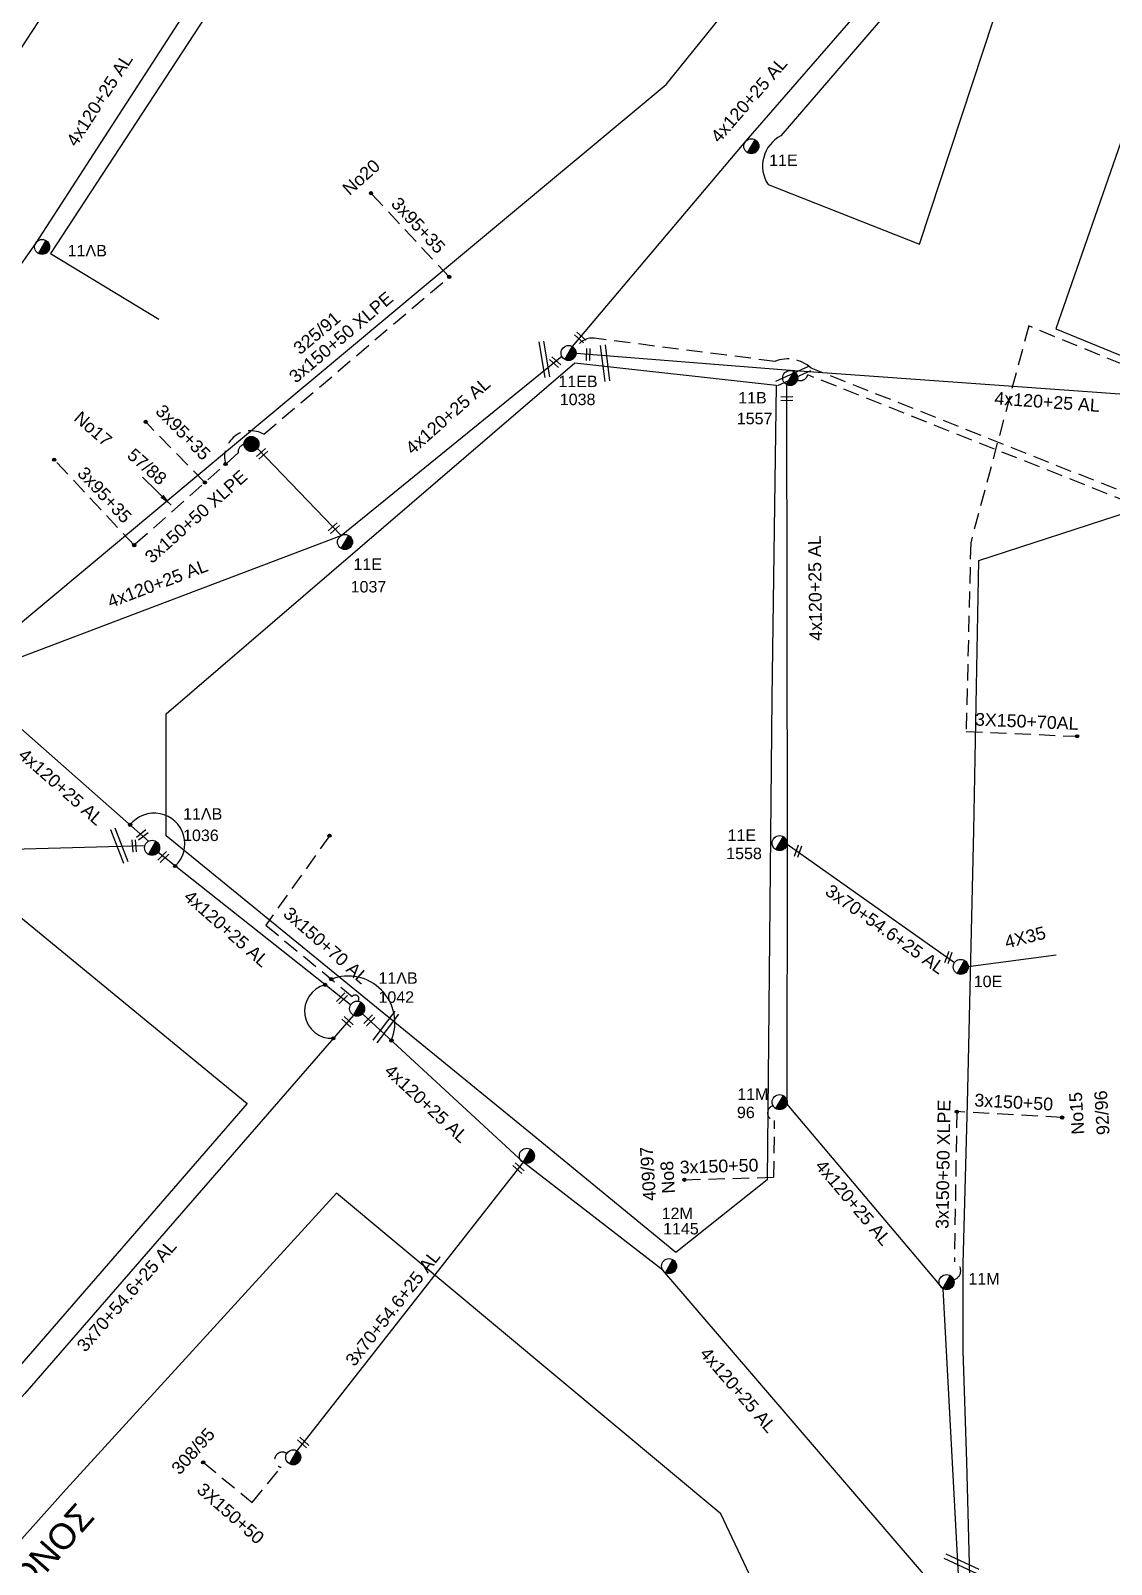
# Model space of a CAD drawing. Header units: millimetres. Extents: x -2590 to -1162, y 240 to 778.
# Drawn here: x -2094.5 to -2009.8, y 550.8 to 671.1 of the extents above; entities that cross this region are included whole.
import ezdxf
from ezdxf.enums import TextEntityAlignment as Align

# ---------------------------------------------------------------- set-up
doc = ezdxf.new("R2010")
doc.units = ezdxf.units.MM
doc.linetypes.add('DASHED', pattern=[19.05, 12.7, -6.35])
for name, color, linetype in [('3x150+50', 7, 'Continuous'), ('3x150+50 XLPE', 7, 'SYN_LINE'), ('3X150+70AL', 7, 'Continuous'), ('3x95+35', 7, 'Continuous'), ('4X35', 7, 'DASHED'), ('TEXT ΚΑΛΩΔΙΩΝ', 7, 'Continuous'), ('Άγνωστα', 7, 'Continuous'), ('Επιγραφές - Σχήματα', 7, 'Continuous'), ('Μηχανική τομή', 7, 'Continuous'), ('Στύλος Ξύλινος', 7, 'Continuous'), ('Στύλος Ξύλινος @ 1', 7, 'Continuous'), ('Στύλος ΦΜ', 7, 'Continuous'), ('Στύλος ΦΜ @ 1', 7, 'Continuous'), ('Συνδέσεις', 7, 'Continuous'), ('Συνεστραμμένα ΧΤ   3x70+54.6+25 AL', 7, 'SYN_LINE'), ('Συνεστραμμένα ΧΤ   4x120+25 AL', 7, 'SYN_LINE'), ('Τομή', 7, 'Continuous'), ('ΥΠΟΒΑΘΡΟ ΔΕΗ', 7, 'Continuous')]:
    doc.layers.add(name, color=color, linetype=linetype)
doc.styles.add('arial', font='ARIAL.TTF')
doc.styles.get("Standard").update_dxf_attribs({"font": 'ARIAL.TTF'})
doc.linetypes.add('SYN_LINE', pattern='A,0.5,-0.0001,["/\\/\\/\\/",Standard,S=0.1,R=0,X=0,Y=-0.05],-0.25', length=0.7501)
doc.dimstyles.new('ISO-25', dxfattribs={"dimtxt": 2.5, "dimasz": 2.5, "dimexe": 1.25, "dimexo": 0.625, "dimtad": 1, "dimtxsty": 'Standard', "dimcen": 2.5, "dimadec": 0, "dimazin": 0, "dimtfac": 1, "dimtmove": 0, "dimatfit": 3, "dimfxl": 1, "dimarcsym": 0})

# ---------------------------------------------------------------- blocks, each defined once
blk = doc.blocks.new('ΥΠΑΡΧΩΝ ΤΣΙΜΕΝΤΕΝΙΟΣ ΣΤΥΛΟΣ')
at = {"layer": 'Στύλος ΦΜ'}
blk.add_hatch(color=256, dxfattribs=at).paths.add_polyline_path([(-1.29, -2.28, 0.574793), (2.62, 0, 0.268822), (1.3, 2.27)])
blk.add_line((-1.29, -2.28), (1.3, 2.27), dxfattribs=at)
blk.add_circle((0, 0), 2.62, dxfattribs=at)
at = {"layer": 'Στύλος ΦΜ', "flags": 4}
for tag, p in [('ΑΡΙΘΜΟΣ', (-4.68, 8.05)), ('ΤΥΠΟΣ', (-4.91, 3.03))]:
    blk.add_attdef(tag, p, '', height=4, dxfattribs=at)
blk = doc.blocks.new('ΥΠΑΡΧΩΝ ΞΥΛΙΝΟΣ ΣΤΥΛΟΣ')
at = {"layer": 'Στύλος Ξύλινος'}
h = blk.add_hatch(color=256, dxfattribs=at)
h.paths.add_polyline_path([(-2.62, 0, 0.270008), (-1.29, -2.28), (1.3, 2.27, 0.576266)])
h.paths.add_polyline_path([(-1.29, -2.28, 0.574793), (2.62, 0, 0.268822), (1.3, 2.27)])
blk.add_line((-1.29, -2.28), (1.3, 2.27), dxfattribs=at)
blk.add_circle((0, 0), 2.62, dxfattribs=at)
at = {"layer": 'Στύλος Ξύλινος', "flags": 4}
for tag, p in [('ΑΡΙΘΜΟΣ', (-4.91, 8.6)), ('ΤΥΠΟΣ', (-4.85, 3.39))]:
    blk.add_attdef(tag, p, '', height=4, dxfattribs=at)
blk = doc.blocks.new('ΤΟΜΗ')
at = {"layer": 'Τομή', "ltscale": 40}
for p, q in [((-0.03, -1.92), (-11.4, -1.92)), ((-0.03, -3.42), (-11.4, -3.42))]:
    blk.add_line(p, q, dxfattribs=at)
blk = doc.blocks.new('_ΣΥΝΔΕΣΗ')
at = {"layer": 'Συνδέσεις', "linetype": 'SYN_LINE', "ltscale": 40}
blk.add_hatch(color=256, dxfattribs=at).paths.add_polyline_path([(0.5, -0.01, 1), (-0.5, -0.01, 1)])
at = {"layer": 'Συνδέσεις'}
blk.add_circle((0, -0.01), 0.5, dxfattribs=at)
blk = doc.blocks.new('ΜΗΧΑΝΙΚΗ ΤΟΜΗ')
at = {"layer": 'Μηχανική τομή', "ltscale": 40}
for p, q in [((0, 0.76), (-3.79, 0.76)), ((0, -0.34), (-3.79, -0.34))]:
    blk.add_line(p, q, dxfattribs=at)

msp = doc.modelspace()

# ---------------------------------------------------------------- linework, layer by layer
at = {"layer": '3x150+50', "color": 173, "linetype": 'DASHED', "lineweight": -3, "ltscale": 0.1}
msp.add_lwpolyline([(-2043.28, 580.94), (-2036.27, 581.13), (-2036.2, 585.59, -0.842676), (-2036.33, 586.74, 1.741554)], format="xyb", dxfattribs=at)
msp.add_lwpolyline([(-2013.67, 585.82), (-2021.92, 586.28)], dxfattribs=at)
at = {"layer": '3x150+50', "color": 2, "linetype": 'DASHED', "lineweight": -3, "ltscale": 0.1}
msp.add_lwpolyline([(-2081.01, 558.77), (-2077.17, 555.62), (-2074.9, 558.38, -1.269097), (-2074.46, 559.46, 0.821876)], format="xyb", dxfattribs=at)
at = {"layer": '3x150+50 XLPE', "color": 30, "linetype": 'DASHED', "lineweight": -3, "ltscale": 0.1}
for points in [[(-2079.26, 637.08, -0.673632), (-2076.26, 639.42), (-2061.72, 651.77)], [(-2077.82, 638.62, 0.38139), (-2078.27, 637.96), (-2086.42, 630.72)]]:
    msp.add_lwpolyline(points, format="xyb", dxfattribs=at)
at = {"layer": '3x150+50 XLPE', "color": 173, "linetype": 'DASHED', "lineweight": -3, "ltscale": 0.1}
msp.add_lwpolyline([(-2021.92, 586.28), (-2022.11, 574.49, -0.748875), (-2022.16, 573.09, -5.735966)], format="xyb", dxfattribs=at)
at = {"layer": '3X150+70AL', "color": 1, "linetype": 'DASHED', "lineweight": -3, "ltscale": 0.1}
msp.add_lwpolyline([(-1993.25, 622.49), (-1987.79, 636.24), (-2016.28, 647.92), (-2020.83, 630.9), (-2021.18, 616.1), (-2012.48, 615.73)], dxfattribs=at)
at = {"layer": '3X150+70AL', "color": 6, "linetype": 'DASHED', "lineweight": -3, "ltscale": 0.1}
msp.add_lwpolyline([(-1993.82, 622.72), (-1991.69, 628.08), (-2033.35, 644.62, 0.2886), (-2036.18, 645.14), (-2050.35, 646.95, 0.351394), (-2051.83, 646.05)], format="xyb", dxfattribs=at)
at = {"layer": '3X150+70AL', "color": 173, "linetype": 'DASHED', "lineweight": -3, "ltscale": 0.1}
msp.add_lwpolyline([(-1994.31, 622.92), (-1992.41, 627.72), (-2033.61, 644.08, -0.450527), (-2034.42, 643.68)], format="xyb", dxfattribs=at)
at = {"layer": '3X150+70AL', "color": 2, "linetype": 'DASHED', "lineweight": -3, "ltscale": 0.1}
msp.add_lwpolyline([(-2071.11, 607.93), (-2076.1, 600.9), (-2069.32, 595.32, -1.000745), (-2068.86, 594.95, 148.697719)], format="xyb", dxfattribs=at)
at = {"layer": '3x95+35', "color": 30, "linetype": 'DASHED', "lineweight": -3, "ltscale": 0.1}
for points in [[(-2061.72, 651.77), (-2067.86, 658.33)], [(-2080.88, 635.64), (-2085.52, 640.39)], [(-2086.42, 630.72), (-2086.42, 630.72), (-2092.7, 637.43)]]:
    msp.add_lwpolyline(points, dxfattribs=at)
at = {"layer": '4X35', "color": 173, "linetype": 'SYN_LINE', "lineweight": -3, "ltscale": 8}
msp.add_lwpolyline([(-2021.02, 597.67), (-2014.13, 598.59)], dxfattribs=at)
at = {"layer": 'Συνεστραμμένα ΧΤ   3x70+54.6+25 AL', "color": 30, "linetype": 'SYN_LINE', "lineweight": -3, "ltscale": 10}
msp.add_lwpolyline([(-2070.2, 631.47), (-2076.76, 638.3)], dxfattribs=at)
at = {"layer": 'Συνεστραμμένα ΧΤ   3x70+54.6+25 AL', "color": 173, "linetype": 'SYN_LINE', "lineweight": -3, "ltscale": 10}
msp.add_lwpolyline([(-2035.23, 607.27), (-2022.09, 597.98)], dxfattribs=at)
at = {"layer": 'Συνεστραμμένα ΧΤ   3x70+54.6+25 AL', "color": 133, "linetype": 'SYN_LINE', "lineweight": -3, "ltscale": 10}
msp.add_lwpolyline([(-2069.23, 593.85), (-2069.23, 593.85), (-2095, 564.18), (-2118.41, 538.54), (-2139.87, 509.71)], dxfattribs=at)
at = {"layer": 'Συνεστραμμένα ΧΤ   3x70+54.6+25 AL', "color": 2, "linetype": 'SYN_LINE', "lineweight": -3, "ltscale": 10}
msp.add_lwpolyline([(-2055.92, 582.31), (-2073.66, 559.67)], dxfattribs=at)
at = {"layer": 'Συνεστραμμένα ΧΤ   4x120+25 AL', "color": 62, "linetype": 'SYN_LINE', "lineweight": -3, "ltscale": 10}
msp.add_lwpolyline([(-2029.09, 751.9), (-2055.52, 713.41), (-2078.75, 678.27), (-2094.16, 654.39), (-2104.16, 640.24)], dxfattribs=at)
at = {"layer": 'Συνεστραμμένα ΧΤ   4x120+25 AL', "color": 6, "linetype": 'SYN_LINE', "lineweight": -3, "ltscale": 10}
for points in [[(-1988.61, 720.56), (-1996.29, 706.82), (-2024.46, 678.59), (-2038.45, 662.44), (-2052.07, 646.31)], [(-2099.99, 619.75), (-2099.8, 606.78), (-2085.58, 607.15)]]:
    msp.add_lwpolyline(points, dxfattribs=at)
at = {"layer": 'Συνεστραμμένα ΧΤ   4x120+25 AL', "color": 85, "linetype": 'SYN_LINE', "lineweight": -3, "ltscale": 10}
msp.add_lwpolyline([(-1925.82, 661.96), (-1934.63, 640.73), (-1943.25, 617.33), (-1967.49, 626.57), (-2007.67, 642.46), (-2034.99, 644.43), (-2051.77, 645.76)], dxfattribs=at)
at = {"layer": 'Συνεστραμμένα ΧΤ   4x120+25 AL', "color": 30, "linetype": 'SYN_LINE', "lineweight": -3, "ltscale": 10}
msp.add_lwpolyline([(-2099.22, 620.46), (-2070.2, 631.47), (-2052.89, 645.55)], dxfattribs=at)
at = {"layer": 'Συνεστραμμένα ΧΤ   4x120+25 AL', "color": 173, "linetype": 'SYN_LINE', "lineweight": -3, "ltscale": 10}
msp.add_lwpolyline([(-2035.27, 643.33), (-2035.23, 607.27), (-2035.25, 586.86), (-2023.01, 572.39), (-2021.72, 548.47)], dxfattribs=at)
at = {"layer": 'Συνεστραμμένα ΧΤ   4x120+25 AL', "color": 133, "linetype": 'SYN_LINE', "lineweight": -3, "ltscale": 10}
for points in [[(-2099.34, 619.87), (-2085.29, 607.5)], [(-2069.45, 594.65), (-2084.55, 606.61)]]:
    msp.add_lwpolyline(points, dxfattribs=at)
at = {"layer": 'Συνεστραμμένα ΧΤ   4x120+25 AL', "color": 2, "linetype": 'SYN_LINE', "lineweight": -3, "ltscale": 10}
msp.add_lwpolyline([(-2022.3, 547.44), (-2044.98, 573.84), (-2055.92, 582.31), (-2068.51, 593.96)], dxfattribs=at)
at = {"layer": 'ΥΠΟΒΑΘΡΟ ΔΕΗ', "lineweight": -3}
for points in [[(-2086.27, 758.19), (-2149.82, 662.56), (-2099.15, 621.44), (-2060.68, 653.54), (-2044.71, 666.87), (-2015.72, 702.8), (-2004.02, 717.24), (-2035.32, 741.85), (-2092.99, 653.61), (-2084.5, 648.46)], [(-2113.06, 666.5), (-2101.84, 659.71), (-2044.65, 747.22), (-2044.27, 747.79), (-2044.23, 748.03), (-2044.38, 748.29), (-2057.5, 757.77)], [(-1992.12, 711.04), (-2014.14, 647.69), (-1983.64, 635.19), (-1958.47, 625.68), (-1953.11, 623.61), (-1942.73, 649.62), (-1935.06, 669.11), (-1964.9, 690.9), (-1992.12, 711.04)], [(-2023.69, 676.83), (-2035.71, 662.83)], [(-2036.72, 659.01), (-2024.84, 654.35), (-2018.2, 674.5)], [(-2083.92, 607.93), (-2083.92, 617.5), (-2051.86, 645.03), (-2036.08, 643.27), (-2036.42, 618.75), (-2036.8, 580.93), (-2043.96, 575.23), (-2055.19, 584.46), (-2083.92, 607.93)], [(-2001.63, 476.07), (-2008.84, 496.23), (-2013.27, 507.62), (-2018.18, 527.81), (-2020.3, 542.49), (-2020.86, 548.81), (-2021.12, 558.8), (-2021.41, 567.54), (-2021.41, 574.33), (-2021.07, 586.91), (-2020.59, 608.34), (-2020.19, 629.53), (-2008.29, 633.38), (-1977.76, 621.26), (-1960.14, 614.27), (-1924.46, 600.14), (-1897.03, 589.36), (-1905.25, 562.45), (-1916.31, 526.32), (-1924.26, 500.73), (-1953.54, 491.39), (-1987.65, 480.25), (-2001.63, 476.07)], [(-2222.99, 458.02), (-2209.7, 480.03), (-2191.87, 508.2), (-2177.57, 531.54), (-2165.16, 550.69), (-2134.4, 576.36), (-2116.68, 591.08), (-2099.75, 605.15), (-2077.57, 586.93), (-2102.91, 557.68), (-2117.97, 541.53), (-2142.64, 514.82), (-2141.87, 508.44), (-2152.38, 492.25), (-2162.36, 476.74), (-2178.63, 451.37), (-2185.26, 440.88), (-2200.03, 447.68), (-2222.99, 458.02)], [(-2036.38, 546.14), (-2040.43, 554.72), (-2070.57, 579.88), (-2091.75, 556.66), (-2130.74, 513.03), (-2130.74, 507.42), (-2146.8, 481.47), (-2173.42, 439.41), (-2175.17, 436.21), (-2176.21, 431.7), (-2176.51, 429.68), (-2176.51, 426.75), (-2176.51, 424.97), (-2176.28, 422.53), (-2175.68, 419.77), (-2172.03, 401.48), (-2163.94, 360.46)]]:
    msp.add_lwpolyline(points, dxfattribs=at)
msp.add_arc((-2034.48, 660.47), 2.67, 117.4098, 213.0912, dxfattribs=at)
at = {"layer": 'ΥΠΟΒΑΘΡΟ ΔΕΗ', "lineweight": -3, "ltscale": 0.1}
for centre, radius, start, end in [((-2084.85, 607.3), 2.4, 312.9877, 142.1952), ((-2069.65, 593.25), 3.67, 337.7851, 111.0957), ((-2070.93, 594.16), 2.13, 104.0067, 273.4027)]:
    msp.add_arc(centre, radius, start, end, dxfattribs=at)

# ---------------------------------------------------------------- block references
at = {"layer": 'Μηχανική τομή', "lineweight": -3}
for p, xscale, yscale, zscale, rotation in [((-2051.77, 647.37), 0.2499999999999676, 0.2499999999999676, 0.2499999999999676, 138.013740011992), ((-2050.77, 646.15), 0.2499999999999676, 0.2499999999999676, 0.2499999999999676, 88.19285758336001), ((-2053.73, 645.43), 0.2499999999999676, 0.2499999999999676, 0.2499999999999676, 138.013740011992), ((-2035.72, 642.27), 0.2499999999999676, 0.2499999999999676, 0.2499999999999676, 181.5253544540119), ((-2075.99, 638.17), 0.2499999999999676, 0.2499999999999676, 0.2499999999999676, 42.04834859055315), ((-2070.38, 632.33), 0.2499999999999676, 0.2499999999999676, 0.2499999999999676, 42.04834859055315), ((-2086.42, 607.61), 0.2499999999999677, 0.2499999999999677, 0.2499999999999677, 94.25495656428852), ((-2085.38, 608.23), 0.2499999999999677, 0.2499999999999677, 0.2499999999999677, 37.87349643738412), ((-2083.76, 606.55), 0.2499999999999677, 0.2499999999999677, 0.2499999999999677, 44.35828644881767), ((-2034.57, 606.3), 0.2499999999999676, 0.2499999999999676, 0.2499999999999676, 250.0904773195062), ((-2022.77, 597.96), 0.2499999999999676, 0.2499999999999676, 0.2499999999999676, 250.0904773195062), ((-2069.76, 595.46), 0.2499999999999677, 0.2499999999999677, 0.2499999999999677, 44.35828644881767), ((-2070.01, 593.67), 0.2499999999999677, 0.2499999999999677, 0.2499999999999677, 138.1605424804847), ((-2067.6, 593.73), 0.2499999999999677, 0.2499999999999677, 0.2499999999999677, 44.35828644881767), ((-2056.6, 582.21), 0.2499999999999677, 0.2499999999999677, 0.2499999999999677, 138.1605424804847), ((-2073.48, 560.67), 0.2499999999999677, 0.2499999999999677, 0.2499999999999677, 138.1605424804847)]:
    msp.add_blockref('ΜΗΧΑΝΙΚΗ ΤΟΜΗ', p, dxfattribs=dict(at, xscale=xscale, yscale=yscale, zscale=zscale, rotation=rotation))
at = {"layer": 'Στύλος Ξύλινος @ 1', "lineweight": -3, "ltscale": 40, "xscale": 0.2250000000000227, "yscale": 0.2250000000000227, "zscale": 0.2250000000000227}
msp.add_blockref('ΥΠΑΡΧΩΝ ΞΥΛΙΝΟΣ ΣΤΥΛΟΣ', (-2077.23, 638.66), dxfattribs=at)
at = {"layer": 'Στύλος ΦΜ @ 1', "lineweight": -3, "ltscale": 40}
ref = msp.add_blockref('ΥΠΑΡΧΩΝ ΤΣΙΜΕΝΤΕΝΙΟΣ ΣΤΥΛΟΣ', (-2038.03, 662.02), dxfattribs=dict(at, xscale=0.2249999999999943, yscale=0.2249999999999943, zscale=0.2249999999999943))
ref.add_attrib('ΤΥΠΟΣ', '11E', dxfattribs={"layer": 'Στύλος ΦΜ', "height": 0.9, "flags": 4}).set_placement((-2036.64, 660.2), align=Align.BOTTOM_LEFT)
ref = msp.add_blockref('ΥΠΑΡΧΩΝ ΤΣΙΜΕΝΤΕΝΙΟΣ ΣΤΥΛΟΣ', (-2093.64, 654.12), dxfattribs=dict(at, xscale=0.2249999999999943, yscale=0.2249999999999943, zscale=0.2249999999999943))
ref.add_attrib('ΤΥΠΟΣ', '11ΛΒ', dxfattribs={"layer": 'Στύλος ΦΜ', "height": 0.9, "flags": 4}).set_placement((-2091.64, 653.11), align=Align.BOTTOM_LEFT)
ref = msp.add_blockref('ΥΠΑΡΧΩΝ ΤΣΙΜΕΝΤΕΝΙΟΣ ΣΤΥΛΟΣ', (-2052.36, 645.8), dxfattribs=dict(at, xscale=0.2249999999999943, yscale=0.2249999999999943, zscale=0.2249999999999943))
ref.add_attrib('ΤΥΠΟΣ', '11EB', dxfattribs={"layer": 'Στύλος ΦΜ', "height": 0.9, "flags": 4}).set_placement((-2053.16, 642.85), align=Align.BOTTOM_LEFT)
ref.add_attrib('ΑΡΙΘΜΟΣ', '1038', (-2053.05, 641.71), dxfattribs={"layer": 'Στύλος ΦΜ', "height": 0.9, "flags": 4})
ref = msp.add_blockref('ΥΠΑΡΧΩΝ ΤΣΙΜΕΝΤΕΝΙΟΣ ΣΤΥΛΟΣ', (-2034.98, 643.84), dxfattribs=dict(at, xscale=0.2249999999999943, yscale=0.2249999999999943, zscale=0.2249999999999943))
ref.add_attrib('ΤΥΠΟΣ', '11B', dxfattribs={"layer": 'Στύλος ΦΜ', "height": 0.9, "flags": 4}).set_placement((-2039.06, 641.57), align=Align.BOTTOM_LEFT)
ref.add_attrib('ΑΡΙΘΜΟΣ', '1557', (-2039.17, 640.21), dxfattribs={"layer": 'Στύλος ΦΜ', "height": 0.9, "flags": 4})
ref = msp.add_blockref('ΥΠΑΡΧΩΝ ΤΣΙΜΕΝΤΕΝΙΟΣ ΣΤΥΛΟΣ', (-2069.89, 630.97), dxfattribs=dict(at, xscale=0.2249999999999943, yscale=0.2249999999999943, zscale=0.2249999999999943))
ref.add_attrib('ΤΥΠΟΣ', '11E', dxfattribs={"layer": 'Στύλος ΦΜ', "height": 0.9, "flags": 4}).set_placement((-2069.23, 628.51), align=Align.BOTTOM_LEFT)
ref.add_attrib('ΑΡΙΘΜΟΣ', '1037', (-2069.45, 627.01), dxfattribs={"layer": 'Στύλος ΦΜ', "height": 0.9, "flags": 4})
ref = msp.add_blockref('ΥΠΑΡΧΩΝ ΤΣΙΜΕΝΤΕΝΙΟΣ ΣΤΥΛΟΣ', (-2085.02, 606.98), dxfattribs=dict(at, xscale=0.2249999999999943, yscale=0.2249999999999943, zscale=0.2249999999999943))
ref.add_attrib('ΤΥΠΟΣ', '11ΛΒ', dxfattribs={"layer": 'Στύλος ΦΜ', "height": 0.9, "flags": 4}).set_placement((-2082.59, 608.92), align=Align.BOTTOM_LEFT)
ref.add_attrib('ΑΡΙΘΜΟΣ', '1036', (-2082.59, 607.51), dxfattribs={"layer": 'Στύλος ΦΜ', "height": 0.9, "flags": 4})
ref = msp.add_blockref('ΥΠΑΡΧΩΝ ΤΣΙΜΕΝΤΕΝΙΟΣ ΣΤΥΛΟΣ', (-2035.81, 607.35), dxfattribs=dict(at, xscale=0.2249999999999943, yscale=0.2249999999999943, zscale=0.2249999999999943))
ref.add_attrib('ΤΥΠΟΣ', '11E', dxfattribs={"layer": 'Στύλος ΦΜ', "height": 0.9, "flags": 4}).set_placement((-2039.89, 607.25), align=Align.BOTTOM_LEFT)
ref.add_attrib('ΑΡΙΘΜΟΣ', '1558', (-2040, 606.09), dxfattribs={"layer": 'Στύλος ΦΜ', "height": 0.9, "flags": 4})
ref = msp.add_blockref('ΥΠΑΡΧΩΝ ΤΣΙΜΕΝΤΕΝΙΟΣ ΣΤΥΛΟΣ', (-2021.61, 597.64), dxfattribs=dict(at, xscale=0.2249999999999943, yscale=0.2249999999999943, zscale=0.2249999999999943))
ref.add_attrib('ΤΥΠΟΣ', '10E', dxfattribs={"layer": 'Στύλος ΦΜ', "height": 0.9, "flags": 4}).set_placement((-2020.59, 595.78), align=Align.BOTTOM_LEFT)
ref = msp.add_blockref('ΥΠΑΡΧΩΝ ΤΣΙΜΕΝΤΕΝΙΟΣ ΣΤΥΛΟΣ', (-2068.94, 594.36), dxfattribs=dict(at, xscale=0.2249999999999943, yscale=0.2249999999999943, zscale=0.2249999999999943))
ref.add_attrib('ΤΥΠΟΣ', '11ΛB', dxfattribs={"layer": 'Στύλος ΦΜ', "height": 0.9, "flags": 4}).set_placement((-2067.27, 596.04), align=Align.BOTTOM_LEFT)
ref.add_attrib('ΑΡΙΘΜΟΣ', '1042', (-2067.27, 594.82), dxfattribs={"layer": 'Στύλος ΦΜ', "height": 0.9, "flags": 4})
ref = msp.add_blockref('ΥΠΑΡΧΩΝ ΤΣΙΜΕΝΤΕΝΙΟΣ ΣΤΥΛΟΣ', (-2035.81, 587.03), dxfattribs=dict(at, xscale=0.2249999999999943, yscale=0.2249999999999943, zscale=0.2249999999999943))
ref.add_attrib('ΤΥΠΟΣ', '11M', dxfattribs={"layer": 'Στύλος ΦΜ', "height": 0.9, "flags": 4}).set_placement((-2039.13, 586.93), align=Align.BOTTOM_LEFT)
ref.add_attrib('ΑΡΙΘΜΟΣ', '96', (-2039.16, 585.77), dxfattribs={"layer": 'Στύλος ΦΜ', "height": 0.9, "flags": 4})
at = {"layer": 'Στύλος ΦΜ @ 1', "lineweight": -3, "ltscale": 40, "xscale": 0.2249999999999943, "yscale": 0.2249999999999943, "zscale": 0.2249999999999943}
for p in [(-2055.63, 582.82), (-2073.95, 559.16)]:
    msp.add_blockref('ΥΠΑΡΧΩΝ ΤΣΙΜΕΝΤΕΝΙΟΣ ΣΤΥΛΟΣ', p, dxfattribs=at)
at = {"layer": 'Στύλος ΦΜ @ 1', "lineweight": -3, "ltscale": 40}
ref = msp.add_blockref('ΥΠΑΡΧΩΝ ΤΣΙΜΕΝΤΕΝΙΟΣ ΣΤΥΛΟΣ', (-2044.48, 574.16), dxfattribs=dict(at, xscale=0.2249999999999943, yscale=0.2249999999999943, zscale=0.2249999999999943))
ref.add_attrib('ΤΥΠΟΣ', '12M', dxfattribs={"layer": 'Στύλος ΦΜ', "height": 0.9, "flags": 4}).set_placement((-2045.06, 577.58), align=Align.BOTTOM_LEFT)
ref.add_attrib('ΑΡΙΘΜΟΣ', '1145', (-2044.95, 576.65), dxfattribs={"layer": 'Στύλος ΦΜ', "height": 0.9, "flags": 4})
ref = msp.add_blockref('ΥΠΑΡΧΩΝ ΤΣΙΜΕΝΤΕΝΙΟΣ ΣΤΥΛΟΣ', (-2022.72, 572.91), dxfattribs=dict(at, xscale=0.2249999999999943, yscale=0.2249999999999943, zscale=0.2249999999999943))
ref.add_attrib('ΤΥΠΟΣ', '11M', dxfattribs={"layer": 'Στύλος ΦΜ', "height": 0.9, "flags": 4}).set_placement((-2021.01, 572.45), align=Align.BOTTOM_LEFT)
at = {"layer": 'Συνδέσεις', "lineweight": -3, "xscale": 0.25, "yscale": 0.25, "zscale": 0.25}
for p in [(-2067.85, 658.34), (-2061.72, 651.77), (-2085.52, 640.4), (-2092.7, 637.43), (-2079.26, 637.09), (-2080.88, 635.64), (-2086.42, 630.72), (-2012.48, 615.73), (-2086.74, 608.78), (-2071.11, 607.93), (-2083.21, 605.55), (-2070.97, 596.68), (-2071.45, 596.23), (-2070.81, 592.04), (-2066.25, 591.86), (-2021.92, 586.28), (-2013.66, 585.82), (-2043.28, 580.94), (-2081.01, 558.77)]:
    msp.add_blockref('_ΣΥΝΔΕΣΗ', p, dxfattribs=at)
at = {"layer": 'Τομή', "lineweight": -3}
for p, xscale, yscale, zscale, rotation in [((-2055.16, 646.6), 0.2499999999999996, 0.2499999999999996, 0.2499999999999996, 99.34747245646658), ((-2050.35, 646.33), 0.2499999999999997, 0.2499999999999997, 0.2499999999999997, 97.12337004730163), ((-2033.73, 645.18), 0.2499999999999996, 0.2499999999999996, 0.2499999999999996, 24.21507777006155), ((-2088.73, 608.26), 0.2499999999999997, 0.2499999999999997, 0.2499999999999997, 110.7670249462251), ((-2066.37, 594.46), 0.2499999999999996, 0.2499999999999996, 0.2499999999999996, 52.97008112822264), ((-2019.96, 550.8), 0.2499999999999996, 0.2499999999999996, 0.2499999999999996, 335.1088232658267)]:
    msp.add_blockref('ΤΟΜΗ', p, dxfattribs=dict(at, xscale=xscale, yscale=yscale, zscale=zscale, rotation=rotation))

# ---------------------------------------------------------------- texts
at = {"layer": 'TEXT ΚΑΛΩΔΙΩΝ', "linetype": 'Continuous', "lineweight": -3, "ltscale": 0.1}
for s, rotation, p in [('4x120+25 AL', 57.1563, (-2089.15, 665.66)), ('4x120+25 AL', 49.1027, (-2038.22, 665.67)), ('3x95+35', 313.0545, (-2064.14, 655.82)), ('3x150+50 XLPE', 40.3382, (-2070.21, 647.04)), ('4x120+25 AL', 41.4584, (-2061.83, 640.88)), ('4x120+25 AL', 355.8669, (-2014.83, 641.97)), ('3x95+35', 314.3156, (-2082.58, 639.58)), ('3x95+35', 313.1334, (-2088.74, 634.67)), ('3x150+50 XLPE', 41.6207, (-2081.58, 632.97)), ('4x120+25 AL', 90.7478, (-2033.03, 627.36)), ('4x120+25 AL', 20.7611, (-2084.59, 627.72)), ('3X150+70AL', 357.5518, (-2016.43, 616.9)), ('4x120+25 AL', 318.636, (-2092.15, 611.77)), ('3x70+54.6+25 AL', 324.7568, (-2027.53, 600.6)), ('4x120+25 AL', 318.636, (-2079.18, 600.65)), ('3x150+70 AL', 318.636, (-2071.38, 599.33)), ('4Χ35', 14.3445, (-2016.56, 599.96)), ('4x120+25 AL', 317.2318, (-2063.51, 586.92)), ('3x150+50', 356.8295, (-2017.45, 587.03)), ('3x150+50 XLPE', 89.0615, (-2022.99, 582.15)), ('3x150+50', 1.5661, (-2040.56, 582.01)), ('4x120+25 AL', 310.2203, (-2030.03, 579.15)), ('3x70+54.6+25 AL', 49.029, (-2087.02, 571.84)), ('3x70+54.6+25 AL', 51.9224, (-2066.15, 570.87)), ('4x120+25 AL', 310.6612, (-2039.06, 564.45)), ('3Χ150+50', 318.636, (-2078.86, 554.76))]:
    msp.add_text(s, height=1, rotation=rotation, dxfattribs=at).set_placement(p, align=Align.MIDDLE_CENTER)
at = {"layer": 'Άγνωστα', "color": 7, "lineweight": -3, "char_height": 1, "attachment_point": 1}
for s, insert, rotation in [('No20', (-2070.2, 658.85), 41.8748), ('325/91', (-2074.06, 646.38), 40), ('No17', (-2090.57, 641.33), 318.7387), ('57/88', (-2086.4, 638.41), 319), ('No15', (-2012.91, 584.45), 93.6118), ('92/96', (-2010.93, 584.42), 93.6118), ('409/97', (-2046.5, 579.24), 93.6118), ('No8', (-2045.01, 579.82), 93.6118), ('308/95', (-2083.6, 558.39), 48.3624)]:
    msp.add_mtext_dynamic_manual_height_columns(s, width=1.8, gutter_width=2.31, heights=[0.73], dxfattribs=dict(at, insert=insert, rotation=rotation))
at = {"layer": 'ΥΠΟΒΑΘΡΟ ΔΕΗ', "lineweight": -3, "ltscale": 40, "insert": (-2102.92, 542.19), "char_height": 2, "width": 26.3134, "attachment_point": 1, "rotation": 48.5125, "style": 'arial'}
msp.add_mtext('ΜΑΡΑΘΩΝΟΣ', dxfattribs=at)

# ---------------------------------------------------------------- leaders
at = {"layer": 'Επιγραφές - Σχήματα', "lineweight": -3, "ltscale": 40}
msp.add_leader([(-2083.53, 633.86), (-2085.77, 636.07)], dimstyle='ISO-25', override={"dimasz": 1, "dimtad": 0}, dxfattribs=at)

doc.saveas('drawing.dxf')
